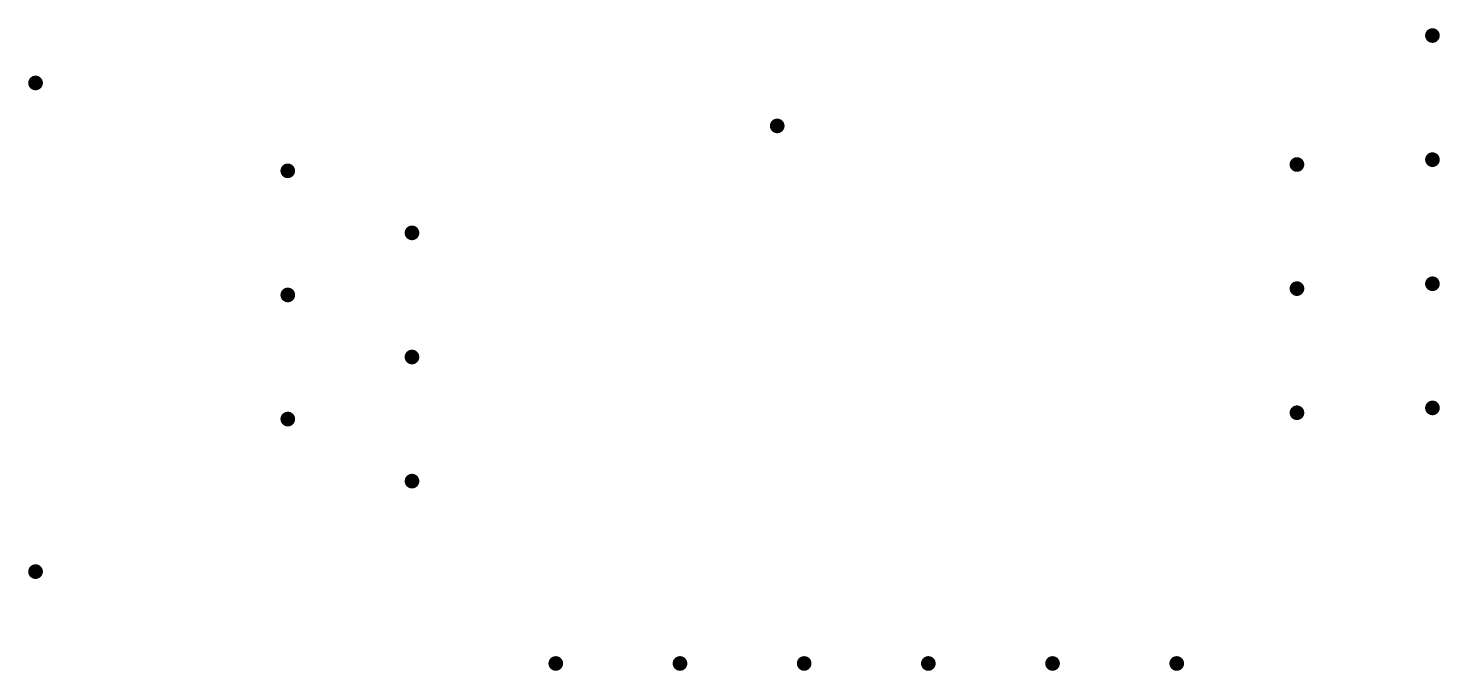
# Model space of a CAD drawing. Extents: x 0 to 1.14, y 0 to 0.52.
import ezdxf

# ---------------------------------------------------------------- set-up
doc = ezdxf.new("R2010")
doc.units = 0
doc.layers.add('Top_Silk', color=2, linetype='CONTINUOUS')

msp = doc.modelspace()

# ---------------------------------------------------------------- linework, layer by layer
at = {"layer": 'Top_Silk', "linetype": 'CONTINUOUS', "const_width": 0.0059}
for points in [[(1.1337, 0.5118, 1), (1.1278, 0.5118, 1), (1.1337, 0.5118, 1)], [(0.0089, 0.4736, 1), (0.003, 0.4736, 1), (0.0089, 0.4736, 1)], [(0.6061, 0.439, 1), (0.6002, 0.439, 1), (0.6061, 0.439, 1)], [(1.0246, 0.4079, 1), (1.0187, 0.4079, 1), (1.0246, 0.4079, 1)], [(1.1337, 0.4118, 1), (1.1278, 0.4118, 1), (1.1337, 0.4118, 1)], [(0.212, 0.4028, 1), (0.2061, 0.4028, 1), (0.212, 0.4028, 1)], [(0.312, 0.3528, 1), (0.3061, 0.3528, 1), (0.312, 0.3528, 1)], [(0.212, 0.3028, 1), (0.2061, 0.3028, 1), (0.212, 0.3028, 1)], [(1.0246, 0.3079, 1), (1.0187, 0.3079, 1), (1.0246, 0.3079, 1)], [(1.1337, 0.3118, 1), (1.1278, 0.3118, 1), (1.1337, 0.3118, 1)], [(0.312, 0.2528, 1), (0.3061, 0.2528, 1), (0.312, 0.2528, 1)], [(1.1337, 0.2118, 1), (1.1278, 0.2118, 1), (1.1337, 0.2118, 1)], [(0.212, 0.2028, 1), (0.2061, 0.2028, 1), (0.212, 0.2028, 1)], [(1.0246, 0.2079, 1), (1.0187, 0.2079, 1), (1.0246, 0.2079, 1)], [(0.312, 0.1528, 1), (0.3061, 0.1528, 1), (0.312, 0.1528, 1)], [(0.0089, 0.0799, 1), (0.003, 0.0799, 1), (0.0089, 0.0799, 1)], [(0.4278, 0.0059, 1), (0.4219, 0.0059, 1), (0.4278, 0.0059, 1)], [(0.5278, 0.0059, 1), (0.5219, 0.0059, 1), (0.5278, 0.0059, 1)], [(0.6278, 0.0059, 1), (0.6219, 0.0059, 1), (0.6278, 0.0059, 1)], [(0.7278, 0.0059, 1), (0.7219, 0.0059, 1), (0.7278, 0.0059, 1)], [(0.8278, 0.0059, 1), (0.8219, 0.0059, 1), (0.8278, 0.0059, 1)], [(0.9278, 0.0059, 1), (0.9219, 0.0059, 1), (0.9278, 0.0059, 1)]]:
    msp.add_lwpolyline(points, format="xyb", dxfattribs=at)

doc.saveas('drawing.dxf')
